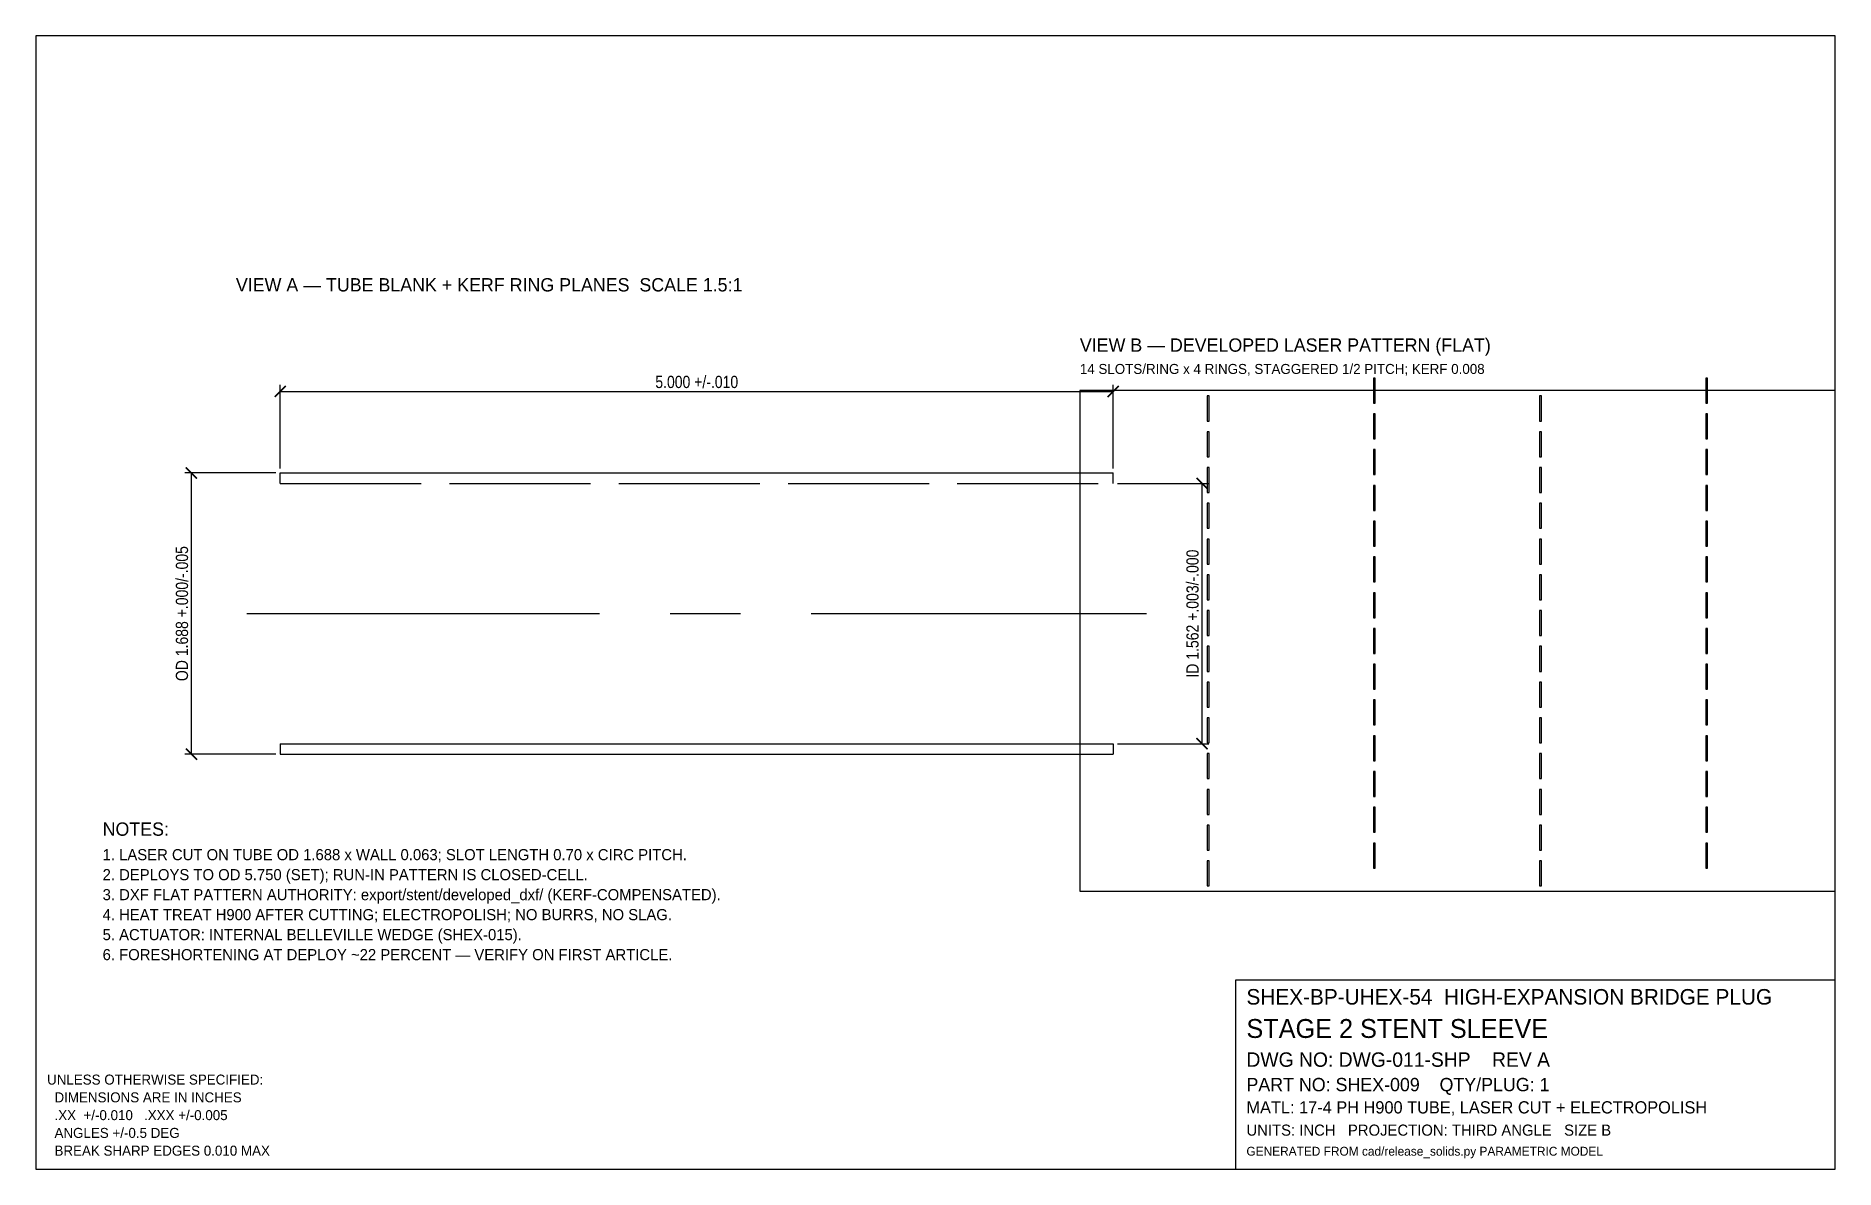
# Model space of a CAD drawing. Header units: inches. Extents: x 0.4 to 16.6, y 0.4 to 10.6.
import ezdxf

# ---------------------------------------------------------------- set-up
doc = ezdxf.new("R2010")
doc.units = ezdxf.units.IN
doc.linetypes.add('CENTER', pattern=[5.08, 3.175, -0.635, 0.635, -0.635])
doc.linetypes.add('DASHED', pattern=[1.524, 1.27, -0.254])
for name, color, linetype in [('BORDER', 7, 'CONTINUOUS'), ('CENTER', 1, 'CENTER'), ('DIM', 4, 'CONTINUOUS'), ('GEOM', 7, 'CONTINUOUS'), ('HIDDEN', 8, 'DASHED'), ('TEXT', 7, 'CONTINUOUS')]:
    doc.layers.add(name, color=color, linetype=linetype)
doc.styles.add('OpenSansCondensed-Light', font='OpenSansCondensed-Light.ttf')
doc.dimstyles.new('EZDXF', dxfattribs={"dimtxt": 0.11, "dimasz": 0.1, "dimexe": 0.06, "dimexo": 0.04, "dimgap": 0.03, "dimtad": 1, "dimdec": 3, "dimlfac": 100, "dimzin": 12, "dimdsep": 46, "dimtxsty": 'OpenSansCondensed-Light', "dimblk": 'ARCHTICK', "dimcen": 2.5, "dimazin": 3, "dimtfac": 0.5, "dimtmove": 2, "dimatfit": 3})

# ---------------------------------------------------------------- blocks, each defined once
blk = doc.blocks.new('_ARCHTICK')
at = {"color": 0, "linetype": 'BYBLOCK', "const_width": 0.15}
blk.add_lwpolyline([(-0.5, -0.5), (0.5, 0.5)], dxfattribs=at)

msp = doc.modelspace()

# ---------------------------------------------------------------- linework, layer by layer
at = {"layer": 'BORDER'}
for points in [[(0.4, 0.4), (16.6, 0.4), (16.6, 10.6), (0.4, 10.6), (0.4, 0.4)], [(11.2, 0.4), (16.6, 0.4), (16.6, 2.1), (11.2, 2.1), (11.2, 0.4)]]:
    msp.add_lwpolyline(points, dxfattribs=at)
at = {"layer": 'CENTER'}
msp.add_line((2.3, 5.4), (10.4, 5.4), dxfattribs=at)
at = {"layer": 'GEOM'}
for p, q in [((2.6, 6.5715), (2.6, 6.666)), ((10.1, 6.5715), (10.1, 6.666)), ((2.6, 4.2285), (2.6, 4.134)), ((10.1, 4.2285), (10.1, 4.134))]:
    msp.add_line(p, q, dxfattribs=at)
for points in [[(12.4435, 7.2949), (12.4605, 7.2949), (12.4605, 7.5202), (12.4435, 7.5202), (12.4435, 7.2949)], [(15.4355, 7.2949), (15.4525, 7.2949), (15.4525, 7.5202), (15.4355, 7.5202), (15.4355, 7.2949)], [(9.8, 2.9), (16.6, 2.9), (16.6, 7.4076), (9.8, 7.4076), (9.8, 2.9)], [(10.9475, 7.1339), (10.9645, 7.1339), (10.9645, 7.3593), (10.9475, 7.3593), (10.9475, 7.1339)], [(13.9395, 7.1339), (13.9565, 7.1339), (13.9565, 7.3593), (13.9395, 7.3593), (13.9395, 7.1339)], [(12.4435, 6.9729), (12.4605, 6.9729), (12.4605, 7.1983), (12.4435, 7.1983), (12.4435, 6.9729)], [(15.4355, 6.9729), (15.4525, 6.9729), (15.4525, 7.1983), (15.4355, 7.1983), (15.4355, 6.9729)], [(10.9475, 6.8119), (10.9645, 6.8119), (10.9645, 7.0373), (10.9475, 7.0373), (10.9475, 6.8119)], [(13.9395, 6.8119), (13.9565, 6.8119), (13.9565, 7.0373), (13.9395, 7.0373), (13.9395, 6.8119)], [(12.4435, 6.6509), (12.4605, 6.6509), (12.4605, 6.8763), (12.4435, 6.8763), (12.4435, 6.6509)], [(15.4355, 6.6509), (15.4525, 6.6509), (15.4525, 6.8763), (15.4355, 6.8763), (15.4355, 6.6509)], [(2.6, 6.666), (10.1, 6.666)], [(10.9475, 6.4899), (10.9645, 6.4899), (10.9645, 6.7153), (10.9475, 6.7153), (10.9475, 6.4899)], [(13.9395, 6.4899), (13.9565, 6.4899), (13.9565, 6.7153), (13.9395, 6.7153), (13.9395, 6.4899)], [(12.4435, 6.329), (12.4605, 6.329), (12.4605, 6.5543), (12.4435, 6.5543), (12.4435, 6.329)], [(15.4355, 6.329), (15.4525, 6.329), (15.4525, 6.5543), (15.4355, 6.5543), (15.4355, 6.329)], [(10.9475, 6.168), (10.9645, 6.168), (10.9645, 6.3934), (10.9475, 6.3934), (10.9475, 6.168)], [(13.9395, 6.168), (13.9565, 6.168), (13.9565, 6.3934), (13.9395, 6.3934), (13.9395, 6.168)], [(12.4435, 6.007), (12.4605, 6.007), (12.4605, 6.2324), (12.4435, 6.2324), (12.4435, 6.007)], [(15.4355, 6.007), (15.4525, 6.007), (15.4525, 6.2324), (15.4355, 6.2324), (15.4355, 6.007)], [(10.9475, 5.846), (10.9645, 5.846), (10.9645, 6.0714), (10.9475, 6.0714), (10.9475, 5.846)], [(13.9395, 5.846), (13.9565, 5.846), (13.9565, 6.0714), (13.9395, 6.0714), (13.9395, 5.846)], [(12.4435, 5.685), (12.4605, 5.685), (12.4605, 5.9104), (12.4435, 5.9104), (12.4435, 5.685)], [(15.4355, 5.685), (15.4525, 5.685), (15.4525, 5.9104), (15.4355, 5.9104), (15.4355, 5.685)], [(10.9475, 5.524), (10.9645, 5.524), (10.9645, 5.7494), (10.9475, 5.7494), (10.9475, 5.524)], [(13.9395, 5.524), (13.9565, 5.524), (13.9565, 5.7494), (13.9395, 5.7494), (13.9395, 5.524)], [(12.4435, 5.3631), (12.4605, 5.3631), (12.4605, 5.5884), (12.4435, 5.5884), (12.4435, 5.3631)], [(15.4355, 5.3631), (15.4525, 5.3631), (15.4525, 5.5884), (15.4355, 5.5884), (15.4355, 5.3631)], [(10.9475, 5.2021), (10.9645, 5.2021), (10.9645, 5.4275), (10.9475, 5.4275), (10.9475, 5.2021)], [(13.9395, 5.2021), (13.9565, 5.2021), (13.9565, 5.4275), (13.9395, 5.4275), (13.9395, 5.2021)], [(12.4435, 5.0411), (12.4605, 5.0411), (12.4605, 5.2665), (12.4435, 5.2665), (12.4435, 5.0411)], [(15.4355, 5.0411), (15.4525, 5.0411), (15.4525, 5.2665), (15.4355, 5.2665), (15.4355, 5.0411)], [(10.9475, 4.8801), (10.9645, 4.8801), (10.9645, 5.1055), (10.9475, 5.1055), (10.9475, 4.8801)], [(13.9395, 4.8801), (13.9565, 4.8801), (13.9565, 5.1055), (13.9395, 5.1055), (13.9395, 4.8801)], [(12.4435, 4.7191), (12.4605, 4.7191), (12.4605, 4.9445), (12.4435, 4.9445), (12.4435, 4.7191)], [(15.4355, 4.7191), (15.4525, 4.7191), (15.4525, 4.9445), (15.4355, 4.9445), (15.4355, 4.7191)], [(10.9475, 4.5581), (10.9645, 4.5581), (10.9645, 4.7835), (10.9475, 4.7835), (10.9475, 4.5581)], [(13.9395, 4.5581), (13.9565, 4.5581), (13.9565, 4.7835), (13.9395, 4.7835), (13.9395, 4.5581)], [(12.4435, 4.3972), (12.4605, 4.3972), (12.4605, 4.6225), (12.4435, 4.6225), (12.4435, 4.3972)], [(15.4355, 4.3972), (15.4525, 4.3972), (15.4525, 4.6225), (15.4355, 4.6225), (15.4355, 4.3972)], [(10.9475, 4.2362), (10.9645, 4.2362), (10.9645, 4.4615), (10.9475, 4.4615), (10.9475, 4.2362)], [(13.9395, 4.2362), (13.9565, 4.2362), (13.9565, 4.4615), (13.9395, 4.4615), (13.9395, 4.2362)], [(2.6, 4.2285), (10.1, 4.2285)], [(12.4435, 4.0752), (12.4605, 4.0752), (12.4605, 4.3006), (12.4435, 4.3006), (12.4435, 4.0752)], [(15.4355, 4.0752), (15.4525, 4.0752), (15.4525, 4.3006), (15.4355, 4.3006), (15.4355, 4.0752)], [(2.6, 4.134), (10.1, 4.134)], [(10.9475, 3.9142), (10.9645, 3.9142), (10.9645, 4.1396), (10.9475, 4.1396), (10.9475, 3.9142)], [(13.9395, 3.9142), (13.9565, 3.9142), (13.9565, 4.1396), (13.9395, 4.1396), (13.9395, 3.9142)], [(12.4435, 3.7532), (12.4605, 3.7532), (12.4605, 3.9786), (12.4435, 3.9786), (12.4435, 3.7532)], [(15.4355, 3.7532), (15.4525, 3.7532), (15.4525, 3.9786), (15.4355, 3.9786), (15.4355, 3.7532)], [(10.9475, 3.5922), (10.9645, 3.5922), (10.9645, 3.8176), (10.9475, 3.8176), (10.9475, 3.5922)], [(13.9395, 3.5922), (13.9565, 3.5922), (13.9565, 3.8176), (13.9395, 3.8176), (13.9395, 3.5922)], [(12.4435, 3.4312), (12.4605, 3.4312), (12.4605, 3.6566), (12.4435, 3.6566), (12.4435, 3.4312)], [(15.4355, 3.4312), (15.4525, 3.4312), (15.4525, 3.6566), (15.4355, 3.6566), (15.4355, 3.4312)], [(10.9475, 3.2703), (10.9645, 3.2703), (10.9645, 3.4956), (10.9475, 3.4956), (10.9475, 3.2703)], [(13.9395, 3.2703), (13.9565, 3.2703), (13.9565, 3.4956), (13.9395, 3.4956), (13.9395, 3.2703)], [(12.4435, 3.1093), (12.4605, 3.1093), (12.4605, 3.3347), (12.4435, 3.3347), (12.4435, 3.1093)], [(15.4355, 3.1093), (15.4525, 3.1093), (15.4525, 3.3347), (15.4355, 3.3347), (15.4355, 3.1093)], [(10.9475, 2.9483), (10.9645, 2.9483), (10.9645, 3.1737), (10.9475, 3.1737), (10.9475, 2.9483)], [(13.9395, 2.9483), (13.9565, 2.9483), (13.9565, 3.1737), (13.9395, 3.1737), (13.9395, 2.9483)]]:
    msp.add_lwpolyline(points, dxfattribs=at)
at = {"layer": 'HIDDEN'}
for p, q in [((3.8, 6.666), (3.95, 6.666)), ((5.45, 6.666), (5.6, 6.666)), ((7.1, 6.666), (7.25, 6.666)), ((8.75, 6.666), (8.9, 6.666)), ((3.8, 4.134), (3.95, 4.134)), ((5.45, 4.134), (5.6, 4.134)), ((7.1, 4.134), (7.25, 4.134)), ((8.75, 4.134), (8.9, 4.134))]:
    msp.add_line(p, q, dxfattribs=at)
msp.add_lwpolyline([(2.6, 6.5715), (10.1, 6.5715)], dxfattribs=at)

# ---------------------------------------------------------------- texts
at = {"layer": 'TEXT'}
for s, height, p in [('VIEW A — TUBE BLANK + KERF RING PLANES  SCALE 1.5:1', 0.12, (2.2, 8.3)), ('VIEW B — DEVELOPED LASER PATTERN (FLAT)', 0.12, (9.8, 7.7576)), ('14 SLOTS/RING x 4 RINGS, STAGGERED 1/2 PITCH; KERF 0.008', 0.09, (9.8, 7.5576)), ('NOTES:', 0.12, (1, 3.4)), ('1. LASER CUT ON TUBE OD 1.688 x WALL 0.063; SLOT LENGTH 0.70 x CIRC PITCH.', 0.1, (1, 3.18)), ('2. DEPLOYS TO OD 5.750 (SET); RUN-IN PATTERN IS CLOSED-CELL.', 0.1, (1, 3)), ('3. DXF FLAT PATTERN AUTHORITY: export/stent/developed_dxf/ (KERF-COMPENSATED).', 0.1, (1, 2.82)), ('4. HEAT TREAT H900 AFTER CUTTING; ELECTROPOLISH; NO BURRS, NO SLAG.', 0.1, (1, 2.64)), ('5. ACTUATOR: INTERNAL BELLEVILLE WEDGE (SHEX-015).', 0.1, (1, 2.46)), ('6. FORESHORTENING AT DEPLOY ~22 PERCENT — VERIFY ON FIRST ARTICLE.', 0.1, (1, 2.28)), ('SHEX-BP-UHEX-54  HIGH-EXPANSION BRIDGE PLUG', 0.14, (11.3, 1.88)), ('STAGE 2 STENT SLEEVE', 0.17, (11.3, 1.58)), ('DWG NO: DWG-011-SHP    REV A', 0.13, (11.3, 1.32)), ('UNLESS OTHERWISE SPECIFIED:', 0.09, (0.5, 1.16)), ('PART NO: SHEX-009    QTY/PLUG: 1', 0.12, (11.3, 1.1)), ('  DIMENSIONS ARE IN INCHES', 0.09, (0.5, 1)), ('MATL: 17-4 PH H900 TUBE, LASER CUT + ELECTROPOLISH', 0.11, (11.3, 0.9)), ('  .XX  +/-0.010   .XXX +/-0.005', 0.09, (0.5, 0.84)), ('  ANGLES +/-0.5 DEG', 0.09, (0.5, 0.68)), ('UNITS: INCH   PROJECTION: THIRD ANGLE   SIZE B', 0.1, (11.3, 0.7)), ('  BREAK SHARP EDGES 0.010 MAX', 0.09, (0.5, 0.52)), ('GENERATED FROM cad/release_solids.py PARAMETRIC MODEL', 0.08, (11.3, 0.52))]:
    msp.add_text(s, height=height, dxfattribs=at).set_placement(p)

# ---------------------------------------------------------------- dimensions: what is measured, and where the dimension line sits
at = {"layer": 'DIM'}
msp.add_linear_dim(base=(2.6, 7.4), p1=(2.6, 6.666), p2=(10.1, 6.666), text='5.000 +/-.010', dimstyle='EZDXF', override={"dimlfac": 0.666667}, dxfattribs=at).render()
for base, p1, p2, text in [((1.8, 4.134), (2.6, 4.134), (2.6, 6.666), 'OD 1.688 +.000/-.005'), ((10.9, 4.2285), (10.1, 4.2285), (10.1, 6.5715), 'ID 1.562 +.003/-.000')]:
    msp.add_linear_dim(base=base, p1=p1, p2=p2, angle=90, text=text, dimstyle='EZDXF', override={"dimlfac": 0.666667}, dxfattribs=at).render()

doc.saveas('drawing.dxf')
